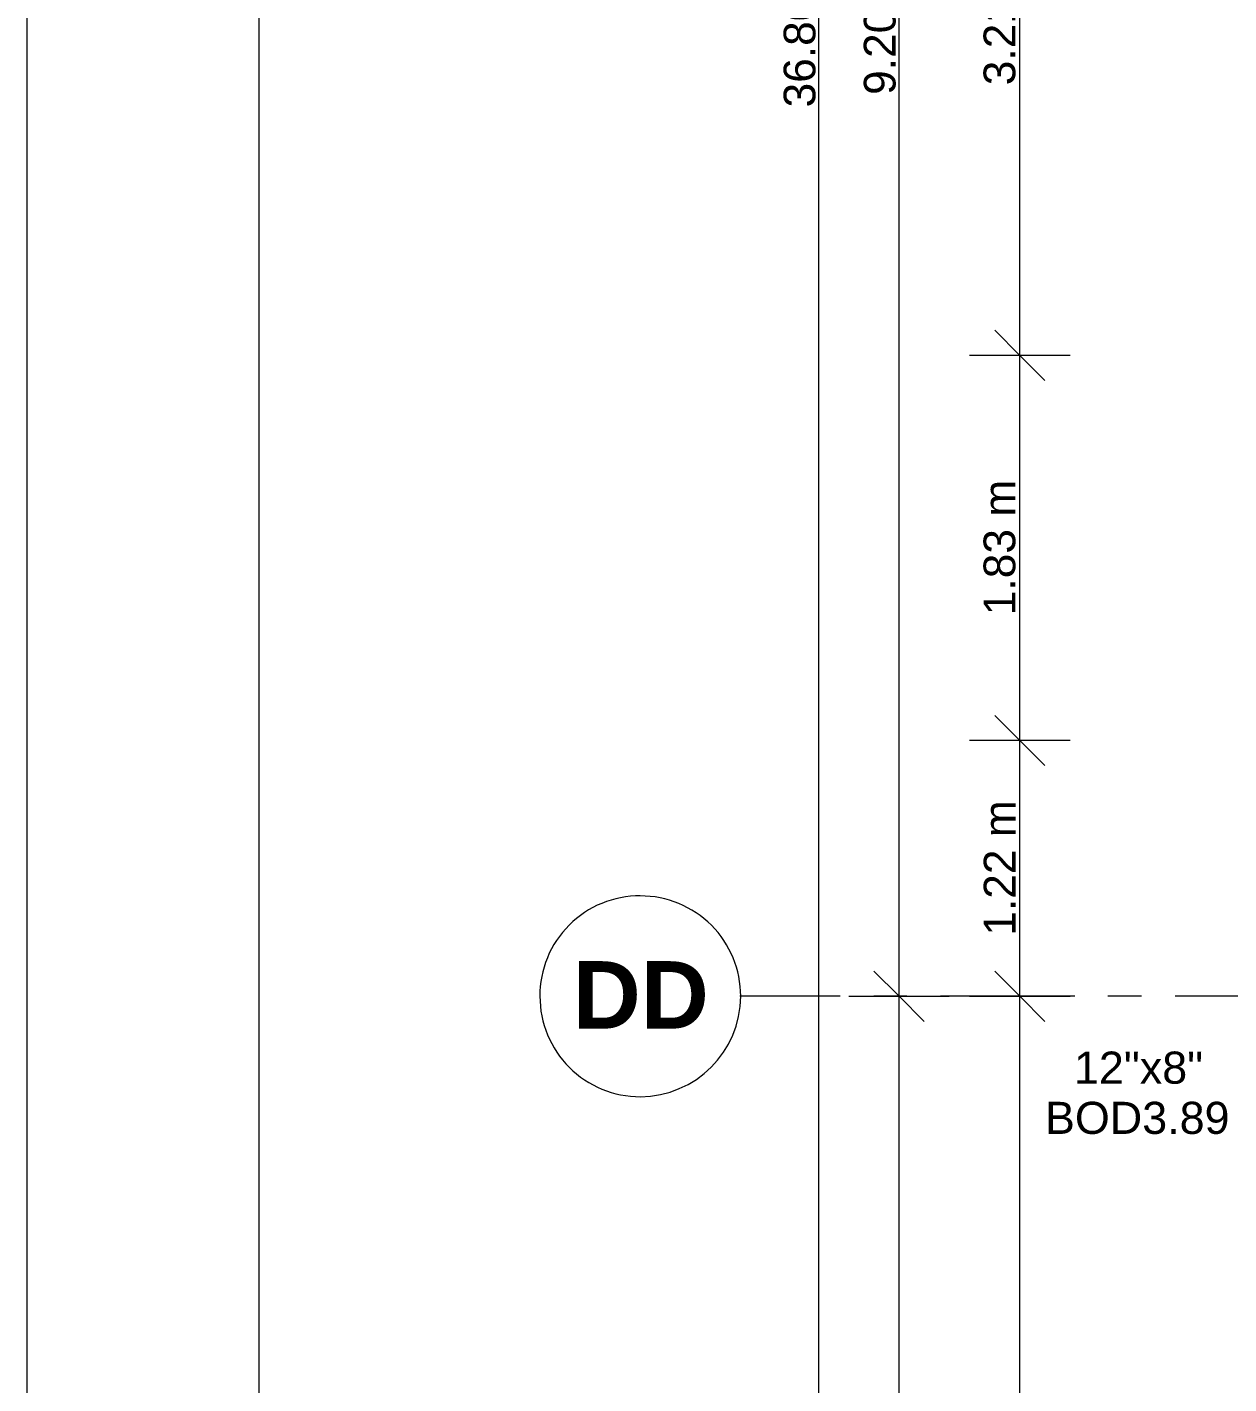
# Model space of a CAD drawing. Header units: metres. Extents: x 39 to 278, y -7 to 151.
# Drawn here: x 39.24 to 44.95, y 23.48 to 29.92 of the extents above; entities that cross this region are included whole.
import ezdxf

# ---------------------------------------------------------------- set-up
doc = ezdxf.new("R2010")
doc.units = ezdxf.units.M
doc.layers.add('HVAC - Ductos', color=5, linetype='Continuous', lineweight=50)
doc.layers.add('PDF_Geometry', color=7, linetype='Continuous', true_color=0xaaaaaa)
doc.layers.add('PDF_Text', color=7, linetype='Continuous')
doc.layers.add('pie de plano', color=7, linetype='Continuous')
doc.styles.add('PDF Helvetica', font='')
doc.styles.add('PDF Helvetica Bold', font='')
doc.styles.get('PDF Helvetica').set_extended_font_data('Helvetica')
doc.styles.get('PDF Helvetica Bold').set_extended_font_data('Helvetica', bold=True)

msp = doc.modelspace()

# ---------------------------------------------------------------- linework, layer by layer
at = {"layer": 'HVAC - Ductos', "color": 252, "lineweight": 0, "true_color": 0x939598}
for points in [[(43.0016, 11.2785), (43.0016, 48.5551)], [(43.382, 11.2785), (43.382, 16.114), (43.382, 25.3174), (43.382, 34.5162), (43.382, 43.7151), (43.382, 48.5551)], [(43.7166, 19.3819), (43.9549, 19.3819), (43.9549, 25.3174), (43.9549, 26.532), (43.9549, 28.3607), (43.9549, 31.5691), (43.9549, 33.3979), (43.9549, 34.5162), (43.9549, 40.305), (43.9549, 43.7151), (43.9549, 47.5651), (43.9549, 48.5551)], [(43.8358, 28.4799), (43.9549, 28.3607), (44.0741, 28.2416)], [(44.1932, 28.3607), (43.9549, 28.3607), (43.7166, 28.3607)], [(43.8358, 26.6511), (43.9549, 26.532), (44.0741, 26.4128)], [(44.1932, 26.532), (43.9549, 26.532), (43.7166, 26.532)], [(43.2628, 25.4365), (43.382, 25.3174), (43.5012, 25.1982)], [(43.8358, 25.4365), (43.9549, 25.3174), (44.0741, 25.1982)], [(43.1436, 25.3174), (43.382, 25.3174), (43.6203, 25.3174)], [(43.7166, 25.3174), (43.9549, 25.3174), (44.1932, 25.3174)]]:
    msp.add_lwpolyline(points, dxfattribs=at)
at = {"layer": 'PDF_Geometry', "lineweight": 0}
msp.add_lwpolyline([(42.1537, 25.7941, 0.418296), (41.677, 25.3174, 0.414714), (42.1537, 24.8407, 0.411075), (42.6303, 25.3174, 0.414666)], format="xyb", close=True, dxfattribs=at)
at = {"layer": 'PDF_Geometry', "color": 252, "lineweight": 0, "true_color": 0x939598}
for points in [[(43.1024, 25.3174), (42.6257, 25.3174)], [(43.4186, 25.3174), (43.2628, 25.3174)], [(44.2162, 25.3174), (43.579, 25.3174)]]:
    msp.add_lwpolyline(points, dxfattribs=at)
at = {"layer": 'PDF_Geometry', "lineweight": 0}
for points in [[(44.5324, 25.3174), (44.372, 25.3174)], [(45.165, 25.3174), (44.6928, 25.3174)]]:
    msp.add_lwpolyline(points, dxfattribs=at)
at = {"layer": 'pie de plano', "lineweight": 0}
msp.add_lwpolyline([(129.2474, 53.2561), (129.2474, -6.7449), (39.2432, -6.7449), (39.2432, 53.2561)], close=True, dxfattribs=at)
msp.add_lwpolyline([(128.7703, 52.4449), (40.3432, 52.4449), (40.3432, -6.0804), (128.7703, -6.0804)], dxfattribs=at)

# ---------------------------------------------------------------- texts
at = {"layer": 'PDF_Text', "color": 252, "lineweight": 0, "true_color": 0x939598, "char_height": 0.15059, "attachment_point": 4, "rotation": 90, "style": 'PDF Helvetica'}
for s, insert in [('36.80 m', (42.9104, 29.5377)), ('9.20 m', (43.2909, 29.5973)), ('3.21 m', (43.8592, 29.6431)), ('1.83 m', (43.8592, 27.1267)), ('1.22 m', (43.8592, 25.605))]:
    msp.add_mtext(s, dxfattribs=dict(at, insert=insert))
at = {"layer": 'PDF_Text', "color": 253, "lineweight": 0, "true_color": 0xaaaaaa, "insert": (41.833, 25.3241), "char_height": 0.3202, "attachment_point": 4, "style": 'PDF Helvetica Bold'}
msp.add_mtext('DD', dxfattribs=at)
at = {"layer": 'PDF_Text', "lineweight": 0, "char_height": 0.15247, "attachment_point": 4, "style": 'PDF Helvetica'}
for s, insert in [('12"x8"', (44.2119, 24.9775)), ('BOD3.89', (44.0744, 24.7391))]:
    msp.add_mtext(s, dxfattribs=dict(at, insert=insert))

doc.saveas('drawing.dxf')
